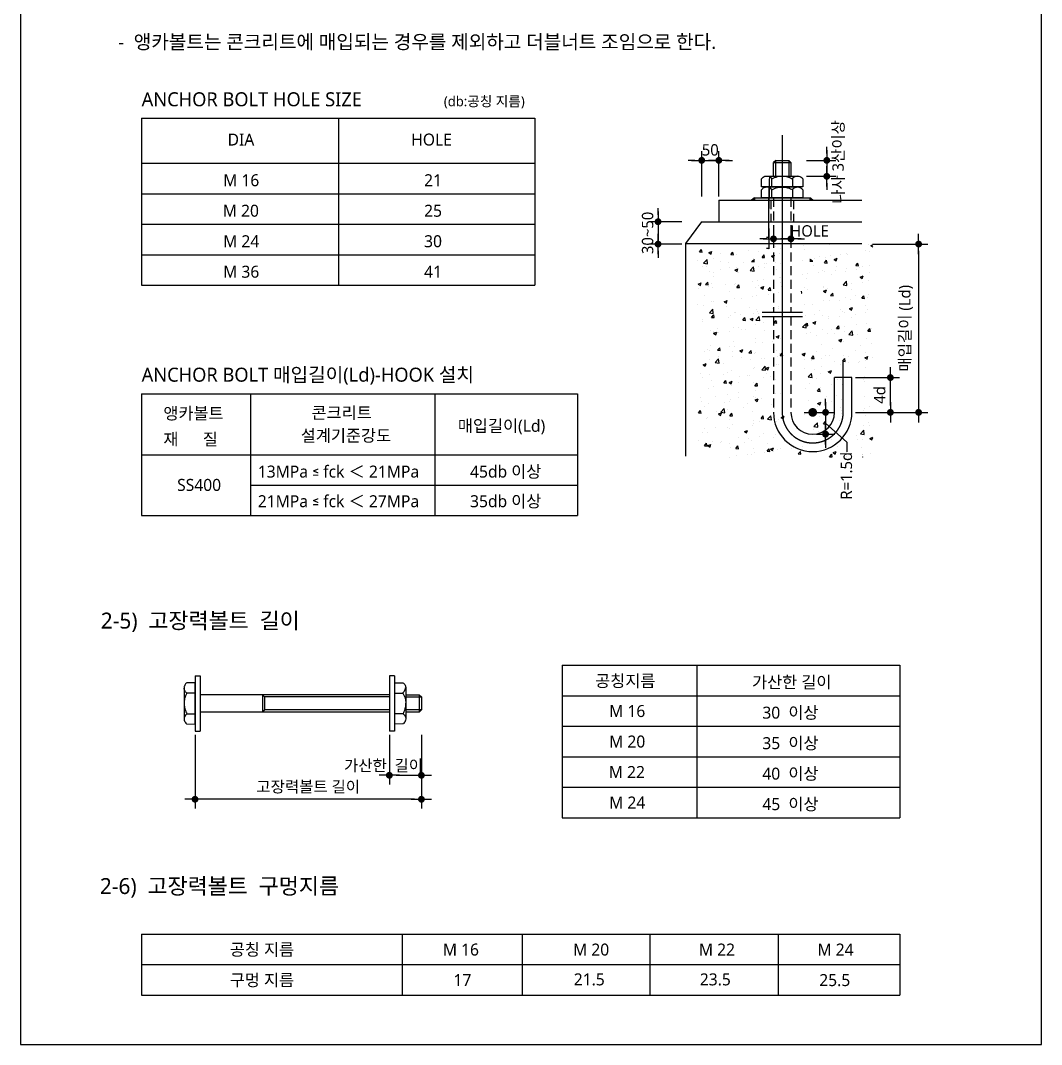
# Model space of a CAD drawing. Header units: millimetres. Extents: x 4573 to 501064, y -176100 to -4304.
# Drawn here: x 111877 to 134326, y -169460 to -146941 of the extents above; entities that cross this region are included whole.
import ezdxf
from ezdxf.enums import TextEntityAlignment as Align

# ---------------------------------------------------------------- set-up
doc = ezdxf.new("R2010")
doc.units = ezdxf.units.MM
doc.header["$LTSCALE"] = 800
for name, pattern in [('CEN', [19, 15, -1, 2, -1]), ('HIDDEN', [0.375, 0.25, -0.125]), ('PHANTOM', [25, 20, -1, 1, -1, 1, -1])]:
    doc.linetypes.add(name, pattern=pattern)
doc.layers.get('Defpoints').update_dxf_attribs({"color": 147})
for name, color, linetype in [('4', 4, 'Continuous'), ('AA-XXXX-DIMS', 7, 'Continuous'), ('CEN', 1, 'CEN'), ('DIM', 7, 'Continuous'), ('F', 4, 'Continuous'), ('S', 6, 'Continuous'), ('TEX', 3, 'Continuous'), ('TEXT', 3, 'Continuous'), ('TIT', 2, 'Continuous'), ('WAL', 7, 'Continuous')]:
    doc.layers.add(name, color=color, linetype=linetype)
doc.styles.add('XR-SHEET-맑은고딕', font='malgun.ttf')
doc.dimstyles.new('SKIT(내부)', dxfattribs={"dimscale": 100, "dimtxt": 2.5, "dimasz": 1.5, "dimexe": 2, "dimexo": 0.8, "dimgap": 1, "dimtad": 1, "dimdec": 0, "dimzin": 0, "dimdsep": 46, "dimtxsty": 'XR-SHEET-맑은고딕', "dimblk1": 'DOTK', "dimblk2": 'DOTK', "dimsah": 1, "dimcen": 1.8, "dimclrt": 3, "dimadec": 0, "dimazin": 0, "dimtfac": 1, "dimtdec": 0, "dimtix": 1, "dimtmove": 2, "dimatfit": 3, "dimldrblk": 'DOTK', "dimfxl": 2, "dimtolj": 1, "dimtzin": 0, "dimarcsym": 0})

# ---------------------------------------------------------------- blocks, each defined once
blk = doc.blocks.new('*X514')
at = {"color": 0}
for p, q in [((26066, 38492), (26136, 38492)), ((26070, 38495), (26136, 38495)), ((26073, 38498), (26136, 38498)), ((26077, 38500), (26136, 38500)), ((26081, 38502), (26136, 38502)), ((26084, 38505), (26136, 38505)), ((26088, 38508), (26136, 38508)), ((26091, 38510), (26136, 38510)), ((26095, 38512), (26136, 38512)), ((26099, 38515), (26136, 38515)), ((26102, 38518), (26136, 38518)), ((26106, 38520), (26136, 38520)), ((26109, 38522), (26136, 38522)), ((26113, 38525), (26136, 38525)), ((26116, 38528), (26136, 38528)), ((26120, 38530), (26136, 38530)), ((26124, 38532), (26136, 38532)), ((26127, 38535), (26136, 38535)), ((26131, 38538), (26136, 38538)), ((26134, 38540), (26136, 38540))]:
    blk.add_line(p, q, dxfattribs=at)
blk = doc.blocks.new('DOT')
at = {"color": 0}
blk.add_line((-2, 0), (2, 0), dxfattribs=at)
at = {"color": 0, "linetype": 'ByBlock', "const_width": 1}
blk.add_lwpolyline([(-0.5, 0, 1), (0.5, 0, 1)], format="xyb", close=True, dxfattribs=at)
blk = doc.blocks.new('*X513')
at = {"color": 0}
for p, q in [((188.58, 87.11), (189.06, 87.68)), ((188.58, 87.11), (189.18, 87.06)), ((189.18, 87.06), (189.06, 87.68)), ((190.72, 86.96), (191.42, 87.23)), ((191.21, 86.62), (191.42, 87.23)), ((195.75, 86.48), (196.23, 87.06)), ((196.35, 86.43), (196.23, 87.06)), ((199.78, 87.46), (199.78, 87.46)), ((202.12, 87.14), (202.12, 87.14)), ((206.1, 88.3), (206.1, 88.3)), ((207.17, 87.78), (207.17, 87.78)), ((212.36, 88.53), (212.36, 88.53)), ((212.67, 87.69), (212.67, 87.69)), ((218.5, 88.69), (218.5, 88.69)), ((221.99, 88.95), (221.99, 88.95)), ((226.73, 87.5), (226.73, 87.5)), ((227.33, 88.73), (227.33, 88.73)), ((227.62, 87.3), (227.62, 87.3)), ((227.86, 88.58), (228.32, 88.76)), ((227.86, 88.58), (228.32, 88.27)), ((188.01, 85.2), (188.01, 85.2)), ((189.52, 84.52), (190.3, 85.33)), ((190.41, 84.38), (190.3, 85.33)), ((190.72, 86.96), (191.21, 86.62)), ((191.79, 85.69), (191.79, 85.69)), ((193.35, 84.97), (193.35, 84.97)), ((193.49, 86.64), (193.49, 86.64)), ((195.17, 84.69), (195.17, 84.69)), ((195.75, 86.48), (196.35, 86.43)), ((196, 86.97), (196, 86.97)), ((196.99, 86.44), (196.99, 86.44)), ((198.69, 84.75), (198.69, 84.75)), ((201, 85.69), (201, 85.69)), ((202.93, 85.85), (203.41, 86.43)), ((202.93, 85.85), (203.52, 85.8)), ((203.52, 85.8), (203.41, 86.43)), ((205.09, 86.16), (205.79, 86.43)), ((205.09, 86.16), (205.58, 85.82)), ((205.58, 85.82), (205.79, 86.43)), ((205.97, 84.68), (205.97, 84.68)), ((206.83, 86.69), (206.83, 86.69)), ((212.24, 85.2), (212.24, 85.2)), ((215.06, 85.49), (215.06, 85.49)), ((216.07, 86.01), (216.07, 86.01)), ((217.27, 84.6), (217.75, 85.17)), ((217.38, 85.91), (217.38, 85.91)), ((217.87, 84.55), (217.75, 85.17)), ((218.58, 86.34), (218.58, 86.34)), ((219.46, 85.36), (220.16, 85.63)), ((219.46, 85.36), (219.96, 85.02)), ((219.96, 85.02), (220.16, 85.63)), ((220.89, 86.5), (220.89, 86.5)), ((222.37, 86.84), (222.37, 86.84)), ((222.43, 86.55), (222.43, 86.55)), ((189.34, 83.69), (189.34, 83.69)), ((189.52, 84.52), (190.41, 84.38)), ((190.12, 83.85), (190.12, 83.85)), ((190.86, 82.69), (190.86, 82.69)), ((191.67, 82.36), (191.67, 82.36)), ((193.37, 83.02), (193.37, 83.02)), ((195.46, 83.63), (195.46, 83.63)), ((196.68, 82.93), (197.38, 83.2)), ((196.68, 82.93), (197.18, 82.6)), ((196.86, 83.11), (196.86, 83.11)), ((197.15, 83.52), (197.15, 83.52)), ((197.18, 82.6), (197.38, 83.2)), ((197.57, 82.49), (197.57, 82.49)), ((200.19, 82.86), (200.97, 83.67)), ((200.19, 82.86), (201.08, 82.72)), ((200.8, 83.4), (200.8, 83.4)), ((201.08, 82.72), (200.97, 83.67)), ((202, 83.81), (202, 83.81)), ((203.4, 83.49), (203.4, 83.49)), ((203.47, 84.35), (203.47, 84.35)), ((204.02, 84.52), (204.02, 84.52)), ((206.13, 83.18), (206.13, 83.18)), ((207.05, 84.45), (207.05, 84.45)), ((214.7, 84.07), (214.7, 84.07)), ((215.95, 82.4), (215.95, 82.4)), ((216.81, 82.73), (216.81, 82.73)), ((217.26, 82.58), (217.26, 82.58)), ((217.27, 84.6), (217.87, 84.55)), ((219.73, 82.9), (219.73, 82.9)), ((220.04, 83.84), (220.04, 83.84)), ((222.15, 82.5), (222.15, 82.5)), ((222.31, 83.22), (222.31, 83.22)), ((224.44, 83.97), (224.93, 84.55)), ((224.44, 83.97), (225.04, 83.92)), ((224.71, 83), (224.71, 83)), ((225.04, 83.92), (224.93, 84.55)), ((225.38, 83.62), (225.38, 83.62)), ((226.05, 83.73), (226.05, 83.73)), ((227.5, 83.97), (227.5, 83.97)), ((188.28, 79.71), (188.98, 79.98)), ((188.78, 79.37), (188.98, 79.98)), ((189.97, 79.59), (190.45, 80.16)), ((190.57, 79.53), (190.45, 80.16)), ((191.74, 81.49), (191.74, 81.49)), ((200.84, 80.41), (200.84, 80.41)), ((201.88, 80.49), (201.88, 80.49)), ((203.34, 80.74), (203.34, 80.74)), ((206.93, 81.13), (206.93, 81.13)), ((207.13, 81.24), (207.13, 81.24)), ((207.22, 79.99), (207.22, 79.99)), ((212.12, 81.88), (212.12, 81.88)), ((213.05, 80.99), (213.05, 80.99)), ((213.44, 82.07), (213.44, 82.07)), ((218.88, 82), (218.88, 82)), ((221.54, 79.55), (222.31, 80.36)), ((222.42, 79.41), (222.31, 80.36)), ((225.43, 81.33), (226.13, 81.6)), ((225.43, 81.33), (225.92, 81)), ((225.92, 81), (226.13, 81.6)), ((225.92, 80.11), (225.92, 80.11)), ((227.38, 80.64), (227.38, 80.64)), ((227.49, 82.27), (227.49, 82.27)), ((188.23, 78.75), (188.23, 78.75)), ((188.28, 79.71), (188.78, 79.37)), ((189.97, 79.59), (190.57, 79.53)), ((190.74, 79.08), (190.74, 79.08)), ((191.36, 79.89), (191.36, 79.89)), ((191.55, 79.03), (191.55, 79.03)), ((194.52, 79.58), (194.52, 79.58)), ((195.55, 77.99), (195.55, 77.99)), ((196.7, 79.66), (196.7, 79.66)), ((196.74, 79.78), (196.74, 79.78)), ((197.14, 78.96), (197.62, 79.53)), ((197.14, 78.96), (197.74, 78.91)), ((197.74, 78.91), (197.62, 79.53)), ((201.39, 78.99), (201.39, 78.99)), ((202.04, 79.44), (202.04, 79.44)), ((202.65, 78.91), (203.35, 79.18)), ((202.65, 78.91), (203.15, 78.57)), ((203.15, 78.57), (203.35, 79.18)), ((204.31, 78.33), (204.8, 78.91)), ((204.31, 78.33), (204.91, 78.28)), ((204.91, 78.28), (204.8, 78.91)), ((206.81, 77.8), (206.81, 77.8)), ((207.37, 79.21), (207.37, 79.21)), ((212.08, 77.65), (212, 78.1)), ((212, 77.66), (212.08, 77.65)), ((212.71, 78.99), (212.71, 78.99)), ((213.32, 78.45), (213.32, 78.45)), ((217.02, 78.11), (217.72, 78.38)), ((217.02, 78.11), (217.52, 77.77)), ((217.1, 78.95), (217.1, 78.95)), ((217.13, 79.25), (217.13, 79.25)), ((217.52, 77.77), (217.72, 78.38)), ((218.05, 78.76), (218.05, 78.76)), ((218.66, 77.08), (219.14, 77.65)), ((219.26, 77.02), (219.14, 77.65)), ((221.54, 79.55), (222.42, 79.41)), ((222.19, 79.89), (222.19, 79.89)), ((223.39, 78.53), (223.39, 78.53)), ((223.42, 79.78), (223.42, 79.78)), ((189.72, 76.99), (189.72, 76.99)), ((191.43, 75.7), (191.43, 75.7)), ((191.89, 75.63), (191.89, 75.63)), ((194.25, 75.68), (194.95, 75.95)), ((194.25, 75.68), (194.75, 75.35)), ((194.75, 75.35), (194.95, 75.95)), ((196.62, 76.45), (196.62, 76.45)), ((198.21, 76.46), (198.21, 76.46)), ((200.71, 76.79), (200.71, 76.79)), ((201.75, 77.16), (201.75, 77.16)), ((204.5, 77.29), (204.5, 77.29)), ((217.01, 75.92), (217.01, 75.92)), ((218.47, 76.03), (218.47, 76.03)), ((218.66, 77.08), (219.26, 77.02)), ((220.79, 75.84), (220.79, 75.84)), ((222.06, 76.56), (222.06, 76.56)), ((223.29, 76.17), (223.29, 76.17)), ((224.3, 77.03), (224.3, 77.03)), ((225.83, 76.45), (226.31, 77.02)), ((225.83, 76.45), (226.43, 76.4)), ((226.43, 76.4), (226.31, 77.02)), ((227.08, 76.67), (227.08, 76.67)), ((227.26, 77.31), (227.26, 77.31)), ((188.1, 75.13), (188.1, 75.13)), ((189.41, 74.78), (189.41, 74.78)), ((190.84, 73.12), (191.62, 73.93)), ((190.84, 73.12), (191.73, 72.98)), ((191.52, 73.43), (191.52, 73.43)), ((191.73, 72.98), (191.62, 73.93)), ((194.75, 74.55), (194.75, 74.55)), ((196.5, 73.12), (196.5, 73.12)), ((196.86, 73.21), (196.86, 73.21)), ((200.09, 74.33), (200.09, 74.33)), ((200.97, 73.03), (200.97, 73.03)), ((201.63, 73.83), (201.63, 73.83)), ((201.87, 73.35), (201.87, 73.35)), ((202.2, 72.98), (202.2, 72.98)), ((205.43, 74.1), (205.43, 74.1)), ((206.68, 74.47), (206.68, 74.47)), ((206.81, 74.03), (206.81, 74.03)), ((212.64, 75.03), (212.64, 75.03)), ((214.47, 75.01), (214.47, 75.01)), ((216.1, 73.65), (216.1, 73.65)), ((220.87, 73.83), (220.87, 73.83)), ((221.44, 73.42), (221.44, 73.42)), ((221.94, 73.23), (221.94, 73.23)), ((222.99, 74.08), (223.69, 74.35)), ((222.99, 74.08), (223.49, 73.74)), ((223.49, 73.74), (223.69, 74.35)), ((226.7, 74.83), (226.7, 74.83)), ((226.78, 73.2), (226.78, 73.2)), ((227.14, 73.98), (227.14, 73.98)), ((189.26, 71.69), (189.26, 71.69)), ((189.31, 71.02), (189.31, 71.02)), ((191.31, 72.37), (191.31, 72.37)), ((191.36, 72.06), (191.84, 72.64)), ((191.36, 72.06), (191.95, 72.01)), ((191.95, 72.01), (191.84, 72.64)), ((195.14, 72.02), (195.14, 72.02)), ((195.58, 72.52), (195.58, 72.52)), ((198.08, 72.85), (198.08, 72.85)), ((198.53, 71.44), (199.01, 72.01)), ((198.53, 71.44), (199.13, 71.39)), ((199.13, 71.38), (199.01, 72.01)), ((200.22, 71.66), (200.92, 71.92)), ((200.22, 71.66), (200.72, 71.32)), ((200.72, 71.32), (200.92, 71.92)), ((201.52, 71.46), (202.29, 72.28)), ((201.52, 71.46), (202.41, 71.33)), ((202.41, 71.33), (202.29, 72.28)), ((203.37, 70.83), (203.37, 70.83)), ((205.7, 70.81), (206.18, 71.38)), ((205.7, 70.81), (206.3, 70.76)), ((206.3, 70.76), (206.18, 71.38)), ((206.56, 71.14), (206.56, 71.14)), ((207.53, 72.76), (207.53, 72.76)), ((212.19, 69.81), (212.97, 70.62)), ((212.87, 72.53), (212.87, 72.53)), ((212.87, 70.18), (213.36, 70.76)), ((213.08, 69.67), (212.97, 70.62)), ((213.47, 70.13), (213.36, 70.76)), ((214.59, 70.86), (215.29, 71.12)), ((214.59, 70.86), (215.09, 70.52)), ((215.03, 72.83), (215.03, 72.83)), ((215.09, 70.52), (215.29, 71.12)), ((216.89, 72.59), (216.89, 72.59)), ((218.16, 71.89), (218.16, 71.89)), ((218.21, 72.31), (218.21, 72.31)), ((220.66, 72.22), (220.66, 72.22)), ((223.55, 72.08), (223.55, 72.08)), ((224.45, 72.72), (224.45, 72.72)), ((227.01, 70.65), (227.01, 70.65)), ((191.18, 69.05), (191.18, 69.05)), ((191.71, 68.83), (191.71, 68.83)), ((191.82, 68.43), (192.52, 68.7)), ((191.82, 68.43), (192.32, 68.1)), ((192.32, 68.09), (192.52, 68.7)), ((192.76, 69.47), (192.76, 69.47)), ((192.95, 68.58), (192.95, 68.58)), ((195.45, 68.9), (195.45, 68.9)), ((196.38, 69.79), (196.38, 69.79)), ((197.54, 69.83), (197.54, 69.83)), ((198.1, 69.24), (198.1, 69.24)), ((199.24, 69.4), (199.24, 69.4)), ((201.51, 70.5), (201.51, 70.5)), ((203.44, 69.02), (203.44, 69.02)), ((205.55, 70.23), (205.55, 70.23)), ((212.19, 69.81), (213.08, 69.67)), ((212.87, 70.18), (213.47, 70.13)), ((213.02, 68.33), (213.02, 68.33)), ((214.11, 68.57), (214.11, 68.57)), ((216.77, 69.26), (216.77, 69.26)), ((218.03, 68.28), (218.03, 68.28)), ((218.85, 69.33), (218.85, 69.33)), ((219.45, 68.34), (219.45, 68.34)), ((220.05, 69.55), (220.53, 70.13)), ((220.05, 69.55), (220.64, 69.5)), ((220.64, 69.5), (220.53, 70.13)), ((221.82, 69.9), (221.82, 69.9)), ((221.82, 68.78), (221.82, 68.78)), ((222.86, 68.15), (223.64, 68.96)), ((223.75, 68.02), (223.64, 68.96)), ((224.68, 70.33), (224.68, 70.33)), ((227.22, 68.93), (227.7, 69.5)), ((227.22, 68.93), (227.82, 68.88)), ((227.82, 68.87), (227.7, 69.5)), ((228.13, 69.61), (228.13, 69.61)), ((196.26, 66.47), (196.26, 66.47)), ((201.36, 66.33), (201.36, 66.33)), ((201.39, 67.17), (201.39, 67.17)), ((202.92, 66.29), (202.92, 66.29)), ((205.42, 66.62), (205.42, 66.62)), ((206.19, 67.63), (206.89, 67.9)), ((206.19, 67.63), (206.69, 67.29)), ((206.44, 67.81), (206.44, 67.81)), ((206.69, 67.29), (206.89, 67.9)), ((207.19, 67.33), (207.19, 67.33)), ((215.53, 67.95), (215.53, 67.95)), ((216.65, 65.94), (216.65, 65.94)), ((220.56, 66.83), (221.26, 67.1)), ((220.56, 66.83), (221.06, 66.49)), ((221.06, 66.49), (221.26, 67.1)), ((221.7, 66.58), (221.7, 66.58)), ((222.86, 68.15), (223.75, 68.02)), ((224.79, 68.12), (224.79, 68.12)), ((226.89, 67.33), (226.89, 67.33)), ((228.01, 66), (228.01, 66)), ((189.69, 64.33), (189.69, 64.33)), ((190.32, 64.63), (190.32, 64.63)), ((190.81, 64.36), (190.81, 64.36)), ((191.06, 65.72), (191.06, 65.72)), ((192.74, 64.54), (193.22, 65.12)), ((192.74, 64.54), (193.34, 64.49)), ((192.82, 64.96), (192.82, 64.96)), ((193.34, 64.49), (193.22, 65.12)), ((195.53, 65.33), (195.53, 65.33)), ((196.15, 64.13), (196.15, 64.13)), ((196.61, 65.46), (196.61, 65.46)), ((197.79, 64.4), (198.49, 64.67)), ((197.79, 64.4), (198.28, 64.07)), ((198.28, 64.07), (198.49, 64.67)), ((199.92, 63.92), (200.4, 64.49)), ((199.92, 63.92), (200.51, 63.86)), ((200.51, 63.86), (200.4, 64.49)), ((201.27, 63.84), (201.27, 63.84)), ((201.49, 63.91), (201.49, 63.91)), ((206.32, 64.48), (206.32, 64.48)), ((206.83, 63.68), (206.83, 63.68)), ((207.09, 63.29), (207.57, 63.86)), ((207.69, 63.24), (207.57, 63.86)), ((212.16, 63.6), (212.86, 63.87)), ((212.16, 63.6), (212.66, 63.27)), ((212.66, 63.27), (212.86, 63.87)), ((212.9, 64.01), (212.9, 64.01)), ((215.4, 64.34), (215.4, 64.34)), ((219.19, 64.83), (219.19, 64.83)), ((224.27, 64.37), (224.27, 64.37)), ((225.5, 65.67), (225.5, 65.67)), ((226.77, 64), (226.77, 64)), ((189.38, 61.18), (190.09, 61.45)), ((189.38, 61.18), (189.88, 60.84)), ((189.88, 60.84), (190.09, 61.45)), ((190.94, 62.39), (190.94, 62.39)), ((192.17, 61.72), (192.95, 62.53)), ((192.17, 61.72), (193.06, 61.58)), ((192.92, 63.02), (192.92, 63.02)), ((193.06, 61.58), (192.95, 62.53)), ((193.98, 61.52), (193.98, 61.52)), ((196.13, 63.14), (196.13, 63.14)), ((198.26, 62.79), (198.26, 62.79)), ((200.29, 62.35), (200.29, 62.35)), ((202.79, 62.68), (202.79, 62.68)), ((203.6, 62.56), (203.6, 62.56)), ((206.2, 61.15), (206.2, 61.15)), ((206.58, 63.17), (206.58, 63.17)), ((206.78, 61.36), (206.78, 61.36)), ((207.09, 63.29), (207.69, 63.24)), ((212.17, 63.46), (212.17, 63.46)), ((212.61, 62.36), (212.61, 62.36)), ((214.26, 62.66), (214.74, 63.23)), ((214.26, 62.66), (214.86, 62.61)), ((214.27, 62.11), (214.27, 62.11)), ((214.86, 62.61), (214.74, 63.23)), ((216.53, 62.61), (216.53, 62.61)), ((217.5, 63.23), (217.5, 63.23)), ((218.44, 63.37), (218.44, 63.37)), ((219.61, 61.89), (219.61, 61.89)), ((220.84, 61.17), (220.84, 61.17)), ((221.43, 62.03), (221.92, 62.61)), ((221.43, 62.03), (222.03, 61.98)), ((221.58, 63.25), (221.58, 63.25)), ((222.03, 61.98), (221.92, 62.61)), ((222.84, 63.01), (222.84, 63.01)), ((222.87, 61.72), (222.87, 61.72)), ((224.95, 61.66), (224.95, 61.66)), ((225.38, 62.05), (225.38, 62.05)), ((226.53, 62.8), (227.23, 63.07)), ((226.53, 62.8), (227.03, 62.47)), ((226.67, 62.17), (226.67, 62.17)), ((227.03, 62.47), (227.23, 63.07)), ((228.18, 62.78), (228.18, 62.78)), ((188.82, 59.28), (188.82, 59.28)), ((190.19, 61.02), (190.19, 61.02)), ((190.82, 59.06), (190.82, 59.06)), ((194.16, 59.05), (194.16, 59.05)), ((195.11, 59.36), (195.11, 59.36)), ((196.01, 59.81), (196.01, 59.81)), ((199.5, 58.83), (199.5, 58.83)), ((200.94, 60.36), (200.94, 60.36)), ((201.15, 60.51), (201.15, 60.51)), ((202.84, 60.07), (203.62, 60.88)), ((202.84, 60.07), (203.73, 59.93)), ((203.73, 59.93), (203.62, 60.88)), ((203.76, 60.38), (204.46, 60.65)), ((203.76, 60.38), (204.25, 60.04)), ((203.95, 59.23), (203.95, 59.23)), ((204.25, 60.04), (204.46, 60.65)), ((212.77, 60.39), (212.77, 60.39)), ((213.51, 58.41), (214.29, 59.22)), ((214.4, 58.27), (214.29, 59.22)), ((215, 60.17), (215, 60.17)), ((216.4, 59.28), (216.4, 59.28)), ((216.56, 60.89), (216.56, 60.89)), ((218.13, 59.58), (218.83, 59.85)), ((218.13, 59.58), (218.62, 59.24)), ((218.62, 59.24), (218.83, 59.85)), ((221.46, 59.92), (221.46, 59.92)), ((226.65, 60.67), (226.65, 60.67)), ((189.28, 58.36), (189.28, 58.36)), ((191.34, 57.57), (191.34, 57.57)), ((194.13, 57.02), (194.61, 57.6)), ((194.13, 57.02), (194.73, 56.97)), ((194.73, 56.97), (194.61, 57.6)), ((195.35, 57.15), (196.05, 57.42)), ((195.35, 57.15), (195.85, 56.82)), ((195.85, 56.82), (196.05, 57.42)), ((195.89, 56.48), (195.89, 56.48)), ((197.51, 57.17), (197.51, 57.17)), ((197.66, 58.4), (197.66, 58.4)), ((200.16, 58.73), (200.16, 58.73)), ((201.03, 57.18), (201.03, 57.18)), ((201.3, 56.39), (201.79, 56.97)), ((201.9, 56.34), (201.79, 56.97)), ((203.34, 58.17), (203.34, 58.17)), ((204.84, 58.6), (204.84, 58.6)), ((206.08, 57.82), (206.08, 57.82)), ((213.51, 58.41), (214.4, 58.27)), ((213.93, 56.95), (213.93, 56.95)), ((215.51, 58.15), (215.51, 58.15)), ((218.82, 56.67), (218.82, 56.67)), ((220.24, 57.78), (220.24, 57.78)), ((220.85, 57.92), (220.85, 57.92)), ((221.33, 56.59), (221.33, 56.59)), ((226.19, 57.7), (226.19, 57.7)), ((226.53, 58.61), (226.53, 58.61)), ((226.53, 57.34), (226.53, 57.34)), ((190.7, 55.73), (190.7, 55.73)), ((191.68, 56.16), (191.68, 56.16)), ((195.03, 54.46), (195.03, 54.46)), ((197.53, 54.79), (197.53, 54.79)), ((201.3, 56.39), (201.9, 56.34)), ((201.32, 55.29), (201.32, 55.29)), ((205.95, 54.49), (205.95, 54.49)), ((207.16, 54.67), (207.16, 54.67)), ((207.64, 56.12), (207.64, 56.12)), ((212.99, 55.67), (212.99, 55.67)), ((215.65, 55.14), (216.13, 55.71)), ((215.65, 55.14), (216.25, 55.09)), ((216.25, 55.09), (216.13, 55.71)), ((216.28, 55.95), (216.28, 55.95)), ((220.11, 54.16), (220.11, 54.16)), ((188.71, 53.63), (188.71, 53.63)), ((188.98, 52.82), (188.98, 52.82)), ((190.58, 52.4), (190.58, 52.4)), ((192.21, 53.94), (192.21, 53.94)), ((194.32, 52.6), (194.32, 52.6)), ((195.5, 52.67), (195.5, 52.67)), ((195.77, 53.15), (195.77, 53.15)), ((197.55, 53.72), (197.55, 53.72)), ((199.66, 52.37), (199.66, 52.37)), ((200.9, 53.85), (200.9, 53.85)), ((201.32, 53.13), (202.02, 53.4)), ((201.32, 53.13), (201.82, 52.79)), ((201.33, 53.67), (201.33, 53.67)), ((201.82, 52.79), (202.02, 53.4)), ((202.89, 53.49), (202.89, 53.49)), ((205, 52.17), (205, 52.17)), ((205, 52.15), (205, 52.15)), ((207.51, 52.5), (207.51, 52.5)), ((213.57, 53.04), (213.57, 53.04)), ((215.69, 52.33), (216.39, 52.59)), ((215.69, 52.33), (216.19, 51.99)), ((216.16, 52.62), (216.16, 52.62)), ((216.19, 51.99), (216.39, 52.59)), ((217.61, 53.83), (217.61, 53.83)), ((218.91, 52.81), (218.91, 52.81)), ((221.21, 53.26), (221.21, 53.26)), ((226.41, 54.01), (226.41, 54.01)), ((188.35, 50.13), (188.83, 50.7)), ((188.35, 50.13), (188.94, 50.07)), ((188.94, 50.07), (188.83, 50.7)), ((189.66, 51.66), (189.66, 51.66)), ((192.4, 50.51), (192.4, 50.51)), ((192.92, 49.9), (193.62, 50.17)), ((192.92, 49.9), (193.42, 49.57)), ((193.42, 49.57), (193.62, 50.17)), ((193.5, 50.33), (194.27, 51.14)), ((193.5, 50.33), (194.38, 50.19)), ((194.38, 50.19), (194.27, 51.14)), ((194.9, 50.84), (194.9, 50.84)), ((195.52, 49.5), (196, 50.07)), ((195.52, 49.5), (196.12, 49.45)), ((195.65, 49.82), (195.65, 49.82)), ((196.12, 49.45), (196, 50.07)), ((198.69, 51.34), (198.69, 51.34)), ((200.78, 50.53), (200.78, 50.53)), ((202.69, 48.87), (203.17, 49.45)), ((203.29, 48.82), (203.17, 49.45)), ((204.17, 48.67), (204.95, 49.48)), ((205.06, 48.53), (204.95, 49.48)), ((205.83, 51.17), (205.83, 51.17)), ((207.29, 49.1), (207.99, 49.37)), ((207.79, 48.76), (207.99, 49.37)), ((212.58, 49.7), (212.58, 49.7)), ((214.98, 49.89), (214.98, 49.89)), ((215.68, 51.7), (215.68, 51.7)), ((217.48, 50.22), (217.48, 50.22)), ((218.41, 50.7), (218.41, 50.7)), ((221.01, 51.47), (221.01, 51.47)), ((221.09, 49.93), (221.09, 49.93)), ((221.27, 50.72), (221.27, 50.72)), ((226.28, 50.68), (226.28, 50.68)), ((226.35, 51.24), (226.35, 51.24)), ((226.64, 49.51), (226.64, 49.51)), ((227.59, 51.55), (227.59, 51.55)), ((190.22, 48.86), (190.22, 48.86)), ((190.45, 49.07), (190.45, 49.07)), ((195.56, 48.63), (195.56, 48.63)), ((196.06, 47.4), (196.06, 47.4)), ((200.66, 47.2), (200.66, 47.2)), ((200.9, 48.41), (200.9, 48.41)), ((200.91, 47.7), (200.91, 47.7)), ((202.37, 48.23), (202.37, 48.23)), ((202.69, 48.87), (203.29, 48.82)), ((204.17, 48.67), (205.06, 48.53)), ((204.88, 48.56), (204.88, 48.56)), ((205.71, 47.84), (205.71, 47.84)), ((206.24, 48.18), (206.24, 48.18)), ((206.75, 48.7), (206.75, 48.7)), ((207.29, 49.1), (207.79, 48.77)), ((214.84, 47.02), (215.62, 47.83)), ((214.84, 47.02), (215.73, 46.88)), ((214.97, 47.51), (214.97, 47.51)), ((215.73, 46.88), (215.62, 47.83)), ((216.04, 49.29), (216.04, 49.29)), ((216.92, 47.73), (216.92, 47.73)), ((217.04, 47.62), (217.52, 48.19)), ((217.04, 47.62), (217.63, 47.56)), ((217.63, 47.56), (217.52, 48.19)), ((220.81, 48.51), (220.81, 48.51)), ((226.16, 47.35), (226.16, 47.35)), ((227.46, 47.93), (227.46, 47.93)), ((227.59, 47.28), (227.59, 47.28)), ((189.25, 45.7), (189.25, 45.7)), ((189.77, 46.57), (189.77, 46.57)), ((190.33, 45.74), (190.33, 45.74)), ((192.27, 46.9), (192.27, 46.9)), ((195.08, 46.7), (195.08, 46.7)), ((195.53, 46.49), (195.53, 46.49)), ((198.89, 45.88), (199.59, 46.14)), ((198.89, 45.88), (199.39, 45.54)), ((199.39, 45.54), (199.59, 46.14)), ((203.31, 45.5), (203.31, 45.5)), ((206.03, 45.11), (206.03, 45.11)), ((214.85, 46.27), (214.85, 46.27)), ((215.92, 45.96), (215.92, 45.96)), ((218.64, 46.77), (218.64, 46.77)), ((224.63, 45.01), (224.63, 45.01)), ((225.51, 45.36), (226.29, 46.17)), ((225.51, 45.36), (226.4, 45.22)), ((226.4, 45.22), (226.29, 46.17)), ((188.28, 43.75), (188.28, 43.75)), ((189.64, 42.96), (189.64, 42.96)), ((189.73, 42.6), (190.21, 43.18)), ((189.73, 42.6), (190.33, 42.55)), ((190.33, 42.55), (190.21, 43.18)), ((190.21, 42.41), (190.21, 42.41)), ((190.39, 42.4), (190.39, 42.4)), ((190.49, 42.65), (191.19, 42.92)), ((190.49, 42.65), (190.99, 42.31)), ((190.99, 42.31), (191.19, 42.92)), ((191.65, 43.5), (191.65, 43.5)), ((193.43, 43.45), (193.43, 43.45)), ((193.62, 43.52), (193.62, 43.52)), ((195.4, 43.16), (195.4, 43.16)), ((196.91, 41.98), (197.39, 42.55)), ((197.5, 41.92), (197.39, 42.55)), ((197.48, 44.5), (197.48, 44.5)), ((198.95, 43.3), (198.95, 43.3)), ((199.74, 44.29), (199.74, 44.29)), ((200.54, 43.87), (200.54, 43.87)), ((202.25, 44.62), (202.25, 44.62)), ((204.29, 43.07), (204.29, 43.07)), ((205.59, 44.51), (205.59, 44.51)), ((209.63, 42.85), (209.63, 42.85)), ((212.22, 42.33), (212.22, 42.33)), ((218.79, 44.01), (218.79, 44.01)), ((220.31, 42.39), (220.31, 42.39)), ((224.83, 43.99), (224.83, 43.99)), ((226.04, 44.02), (226.04, 44.02)), ((227.63, 44.27), (228.32, 44.54)), ((227.63, 44.27), (228.13, 43.94)), ((228.13, 43.94), (228.32, 44.51)), ((195.47, 40), (195.47, 40)), ((195.72, 42.18), (195.72, 42.18)), ((196.91, 41.98), (197.5, 41.92)), ((197.11, 40.34), (197.11, 40.34)), ((199.62, 40.67), (199.62, 40.67)), ((200.42, 40.54), (200.42, 40.54)), ((201.06, 41.95), (201.06, 41.95)), ((201.3, 41), (201.3, 41)), ((203.4, 41.17), (203.4, 41.17)), ((204.08, 41.35), (204.56, 41.92)), ((204.08, 41.35), (204.68, 41.3)), ((204.68, 41.3), (204.56, 41.92)), ((204.86, 41.85), (205.56, 42.12)), ((204.86, 41.85), (205.36, 41.51)), ((205.36, 41.51), (205.56, 42.12)), ((205.47, 41.18), (205.47, 41.18)), ((206.4, 41.73), (206.4, 41.73)), ((207.13, 42), (207.13, 42)), ((209.72, 42), (209.72, 42)), ((210.66, 41.93), (210.66, 41.93)), ((211.25, 40.72), (211.73, 41.3)), ((211.25, 40.72), (211.85, 40.67)), ((211.85, 40.67), (211.73, 41.3)), ((211.74, 41.5), (211.74, 41.5)), ((218.42, 40.09), (218.91, 40.67)), ((218.42, 40.09), (219.02, 40.04)), ((219.02, 40.04), (218.91, 40.67)), ((219.23, 41.05), (219.93, 41.32)), ((219.23, 41.05), (219.73, 40.71)), ((219.73, 40.71), (219.93, 41.32)), ((222.2, 40.05), (222.2, 40.05)), ((222.42, 41.05), (222.42, 41.05)), ((225.65, 42.17), (225.65, 42.17)), ((225.92, 40.69), (225.92, 40.69)), ((225.99, 40.54), (225.99, 40.54)), ((226.02, 39.97), (226.08, 40.04)), ((226.09, 39.97), (226.08, 40.04)), ((227.75, 40.83), (227.75, 40.83))]:
    blk.add_line(p, q, dxfattribs=at)
blk = doc.blocks.new('DOTK')
at = {"layer": 'AA-XXXX-DIMS'}
blk.add_line((-1.5, 0), (1.5, 0), dxfattribs=at)
at = {"layer": 'AA-XXXX-DIMS', "const_width": 0.5}
blk.add_lwpolyline([(-0.25, 0, 1), (0.25, 0, 1)], format="xyb", close=True, dxfattribs=at)
blk = doc.blocks.new('*D528')
at = {"layer": 'Defpoints', "color": 0, "transparency": 16777216}
for p in [(126495, -151366), (125895, -151858), (126495, -151858)]:
    blk.add_point(p, dxfattribs=at)
at = {"layer": 'DIM', "color": 0, "lineweight": -2, "transparency": 16777216}
for p, q in [((125895, -151216), (125895, -151066)), ((126415, -151366), (125695, -151366)), ((125895, -151366), (125895, -151858)), ((126415, -151858), (125695, -151858)), ((125895, -152008), (125895, -152158))]:
    blk.add_line(p, q, dxfattribs=at)
at = {"layer": 'DIM', "color": 0, "lineweight": -2, "transparency": 16777216, "xscale": 150, "yscale": 150, "zscale": 150}
for p, rotation in [((125895, -151366), 270), ((125895, -151858), 90)]:
    blk.add_blockref('DOTK', p, dxfattribs=dict(at, rotation=rotation))
at = {"layer": 'DIM', "color": 3, "transparency": 16777216, "insert": (125666, -151612), "char_height": 250, "attachment_point": 5, "rotation": 90, "style": 'XR-SHEET-맑은고딕'}
blk.add_mtext('\\A1;30~50', dxfattribs=at)
blk = doc.blocks.new('*D529')
at = {"layer": 'Defpoints', "color": 0, "transparency": 16777216}
for p in [(127231, -150017), (126855, -150890), (127231, -150890)]:
    blk.add_point(p, dxfattribs=at)
at = {"layer": 'DIM', "color": 0, "lineweight": -2, "transparency": 16777216}
for p, q in [((126855, -150810), (126855, -149817)), ((127231, -150810), (127231, -149817)), ((126705, -150017), (126555, -150017)), ((126855, -150017), (127231, -150017)), ((127381, -150017), (127531, -150017))]:
    blk.add_line(p, q, dxfattribs=at)
at = {"layer": 'DIM', "color": 0, "lineweight": -2, "transparency": 16777216, "xscale": 150, "yscale": 150, "zscale": 150}
blk.add_blockref('DOTK', (126855, -150017), dxfattribs=at)
at = {"layer": 'DIM', "color": 0, "lineweight": -2, "transparency": 16777216, "xscale": 150, "yscale": 150, "zscale": 150, "rotation": 180}
blk.add_blockref('DOTK', (127231, -150017), dxfattribs=at)
at = {"layer": 'DIM', "color": 3, "transparency": 16777216, "insert": (127043, -149788), "char_height": 250, "attachment_point": 5, "style": 'XR-SHEET-맑은고딕'}
blk.add_mtext('\\A1;50', dxfattribs=at)
blk = doc.blocks.new('*D530')
at = {"layer": 'Defpoints', "color": 0, "transparency": 16777216}
for p in [(130532, -151858), (130541, -155559), (131624, -155559)]:
    blk.add_point(p, dxfattribs=at)
at = {"layer": 'DIM', "color": 0, "lineweight": -2, "transparency": 16777216}
for p, q in [((130612, -151858), (131824, -151858)), ((131624, -152008), (131624, -155409)), ((130621, -155559), (131824, -155559))]:
    blk.add_line(p, q, dxfattribs=at)
at = {"layer": 'DIM', "color": 0, "lineweight": -2, "transparency": 16777216, "xscale": 150, "yscale": 150, "zscale": 150}
for p, rotation in [((131624, -151858), 90), ((131624, -155559), 270)]:
    blk.add_blockref('DOTK', p, dxfattribs=dict(at, rotation=rotation))
at = {"layer": 'DIM', "color": 3, "transparency": 16777216, "insert": (131347, -153709), "char_height": 250, "attachment_point": 5, "rotation": 90, "style": 'XR-SHEET-맑은고딕'}
blk.add_mtext('\\A1;매입길이 (Ld)', dxfattribs=at)
blk = doc.blocks.new('*D531')
at = {"layer": 'Defpoints', "color": 0, "transparency": 16777216}
for p in [(129080, -150017), (129080, -150368), (129605, -150368)]:
    blk.add_point(p, dxfattribs=at)
at = {"layer": 'DIM', "color": 0, "lineweight": -2, "transparency": 16777216}
for p, q in [((129605, -149867), (129605, -149717)), ((129160, -150017), (129805, -150017)), ((129605, -150017), (129605, -150368)), ((129160, -150368), (129805, -150368)), ((129605, -150518), (129605, -150668))]:
    blk.add_line(p, q, dxfattribs=at)
at = {"layer": 'DIM', "color": 0, "lineweight": -2, "transparency": 16777216, "xscale": 150, "yscale": 150, "zscale": 150}
for p, rotation in [((129605, -150017), 270), ((129605, -150368), 90)]:
    blk.add_blockref('DOTK', p, dxfattribs=dict(at, rotation=rotation))
at = {"layer": 'DIM', "color": 3, "transparency": 16777216, "insert": (129865, -150053), "char_height": 250, "attachment_point": 5, "rotation": 90, "style": 'XR-SHEET-맑은고딕'}
blk.add_mtext('\\A1;나사 3산이상', dxfattribs=at)
blk = doc.blocks.new('*D532')
at = {"layer": 'Defpoints', "color": 0, "transparency": 16777216}
for p in [(119987, -162567), (120692, -162567), (120692, -163540)]:
    blk.add_point(p, dxfattribs=at)
at = {"layer": 'DIM', "color": 0, "lineweight": -2, "transparency": 16777216}
for p, q in [((119987, -162647), (119987, -163740)), ((120692, -162647), (120692, -163740)), ((120137, -163540), (120542, -163540))]:
    blk.add_line(p, q, dxfattribs=at)
at = {"layer": 'DIM', "color": 0, "lineweight": -2, "transparency": 16777216, "xscale": 150, "yscale": 150, "zscale": 150, "rotation": 180}
blk.add_blockref('DOTK', (119987, -163540), dxfattribs=at)
at = {"layer": 'DIM', "color": 0, "lineweight": -2, "transparency": 16777216, "xscale": 150, "yscale": 150, "zscale": 150}
blk.add_blockref('DOTK', (120692, -163540), dxfattribs=at)
at = {"layer": 'DIM', "color": 3, "transparency": 16777216, "insert": (119859, -163339), "char_height": 250, "attachment_point": 5, "style": 'XR-SHEET-맑은고딕'}
blk.add_mtext('\\A1;가산한  길이', dxfattribs=at)
blk = doc.blocks.new('*D533')
at = {"layer": 'Defpoints', "color": 0, "transparency": 16777216}
for p in [(115714, -162567), (120692, -162567), (115714, -164067)]:
    blk.add_point(p, dxfattribs=at)
at = {"layer": 'DIM', "color": 0, "lineweight": -2, "transparency": 16777216}
for p, q in [((115714, -162647), (115714, -164267)), ((120692, -162647), (120692, -164267)), ((120542, -164067), (115864, -164067))]:
    blk.add_line(p, q, dxfattribs=at)
at = {"layer": 'DIM', "color": 0, "lineweight": -2, "transparency": 16777216, "xscale": 150, "yscale": 150, "zscale": 150, "rotation": 180}
blk.add_blockref('DOTK', (115714, -164067), dxfattribs=at)
at = {"layer": 'DIM', "color": 0, "lineweight": -2, "transparency": 16777216, "xscale": 150, "yscale": 150, "zscale": 150}
blk.add_blockref('DOTK', (120692, -164067), dxfattribs=at)
at = {"layer": 'DIM', "color": 3, "transparency": 16777216, "insert": (118203, -163804), "char_height": 250, "attachment_point": 5, "style": 'XR-SHEET-맑은고딕'}
blk.add_mtext('\\A1;고장력볼트 길이', dxfattribs=at)
blk = doc.blocks.new('*D534')
at = {"layer": 'Defpoints', "color": 0, "transparency": 16777216}
for p in [(129295, -155559), (129295, -156038), (129578, -156038)]:
    blk.add_point(p, dxfattribs=at)
at = {"layer": 'DIM', "color": 0, "lineweight": -2, "transparency": 16777216}
for p, q in [((129578, -155409), (129578, -155259)), ((129375, -155559), (129778, -155559)), ((129578, -155559), (129578, -156038)), ((129375, -156038), (129778, -156038)), ((129578, -156188), (129578, -156338))]:
    blk.add_line(p, q, dxfattribs=at)
at = {"layer": 'DIM', "color": 0, "lineweight": -2, "transparency": 16777216, "xscale": 150, "yscale": 150, "zscale": 150}
for p, rotation in [((129578, -155559), 270), ((129578, -156038), 90)]:
    blk.add_blockref('DOTK', p, dxfattribs=dict(at, rotation=rotation))
at = {"layer": 'DIM', "color": 3, "transparency": 16777216, "insert": (130037, -156953), "char_height": 250, "attachment_point": 5, "rotation": 90, "style": 'XR-SHEET-맑은고딕'}
blk.add_mtext('\\A1;R=1.5d', dxfattribs=at)
blk = doc.blocks.new('*D535')
at = {"layer": 'Defpoints', "color": 0, "transparency": 16777216}
for p in [(128433, -151505), (128816, -151505), (128816, -151743)]:
    blk.add_point(p, dxfattribs=at)
at = {"layer": 'DIM', "color": 0, "lineweight": -2, "transparency": 16777216}
for p, q in [((128283, -151743), (128133, -151743)), ((128433, -151585), (128433, -151943)), ((128433, -151743), (128816, -151743)), ((128816, -151585), (128816, -151943)), ((128966, -151743), (129116, -151743))]:
    blk.add_line(p, q, dxfattribs=at)
at = {"layer": 'DIM', "color": 0, "lineweight": -2, "transparency": 16777216, "xscale": 150, "yscale": 150, "zscale": 150}
blk.add_blockref('DOTK', (128433, -151743), dxfattribs=at)
at = {"layer": 'DIM', "color": 0, "lineweight": -2, "transparency": 16777216, "xscale": 150, "yscale": 150, "zscale": 150, "rotation": 180}
blk.add_blockref('DOTK', (128816, -151743), dxfattribs=at)
at = {"layer": 'DIM', "color": 3, "transparency": 16777216, "insert": (129226, -151570), "char_height": 250, "attachment_point": 5, "style": 'XR-SHEET-맑은고딕'}
blk.add_mtext('\\A1;HOLE', dxfattribs=at)
blk = doc.blocks.new('*D536')
at = {"layer": 'Defpoints', "color": 0, "transparency": 16777216}
for p in [(130157, -154793), (131003, -154793), (130157, -155559)]:
    blk.add_point(p, dxfattribs=at)
at = {"layer": 'DIM', "color": 0, "lineweight": -2, "transparency": 16777216}
for p, q in [((130237, -154793), (131203, -154793)), ((131003, -155409), (131003, -154943)), ((130237, -155559), (131203, -155559))]:
    blk.add_line(p, q, dxfattribs=at)
at = {"layer": 'DIM', "color": 0, "lineweight": -2, "transparency": 16777216, "xscale": 150, "yscale": 150, "zscale": 150}
for p, rotation in [((131003, -154793), 90), ((131003, -155559), 270)]:
    blk.add_blockref('DOTK', p, dxfattribs=dict(at, rotation=rotation))
at = {"layer": 'DIM', "color": 3, "transparency": 16777216, "insert": (130769, -155176), "char_height": 250, "attachment_point": 5, "rotation": 90, "style": 'XR-SHEET-맑은고딕'}
blk.add_mtext('\\A1;4d', dxfattribs=at)

msp = doc.modelspace()

# ---------------------------------------------------------------- linework, layer by layer
for p, q in [((129577.8, -155798.7), (130045.4, -156216.8)), ((130045.4, -156216.8), (130045.4, -156425.9))]:
    msp.add_line(p, q)
at = {"layer": '4'}
for p, q in [((128481, -150016.7), (128433.1, -150064.6)), ((128433.1, -150361.7), (128433.1, -150064.6)), ((128433.1, -150064.6), (128816.3, -150064.6)), ((128481, -150016.7), (128768.4, -150016.7)), ((128481, -150361.7), (128481, -150016.7)), ((128768.4, -150016.7), (128816.3, -150064.6)), ((128768.4, -150016.7), (128768.4, -150361.7)), ((128816.3, -150064.6), (128816.3, -150361.7)), ((128017, -150842.4), (129232.5, -150842.4)), ((128182.1, -153355.9), (129073.9, -153355.9)), ((128182.1, -153451.7), (129073.9, -153451.7)), ((129774.3, -155559.2), (129774.3, -154792.8)), ((130157.5, -154792.8), (129774.3, -154792.8)), ((130157.5, -155559.2), (130157.5, -154792.8)), ((115714.4, -161351.5), (115829.8, -161351.5)), ((115714.4, -161351.5), (115714.4, -162567)), ((115829.8, -161351.5), (115829.8, -162567)), ((120102.6, -161351.5), (119987.2, -161351.5)), ((119987.2, -161351.5), (119987.2, -162567)), ((120102.6, -161351.5), (120102.6, -162567)), ((119987.2, -161767.6), (115829.8, -161767.6)), ((120347.1, -161767.6), (120644.2, -161767.6)), ((120644.2, -161767.6), (120692.1, -161815.5)), ((120692.1, -161815.5), (120692.1, -162102.9)), ((120692.1, -162102.9), (120644.2, -162150.8)), ((119987.2, -162150.8), (115829.8, -162150.8)), ((120347.2, -162150.8), (120347.1, -162149.3)), ((120644.2, -162150.8), (120347.1, -162150.8)), ((115714.4, -162567), (115829.8, -162567)), ((120102.6, -162567), (119987.2, -162567))]:
    msp.add_line(p, q, dxfattribs=at)
at = {"layer": '4', "linetype": 'HIDDEN'}
for p, q in [((128433.1, -150842.4), (128433.1, -153355.9)), ((128816.3, -150842.4), (128816.3, -153355.9)), ((128376.9, -150890.3), (128376.9, -151369.3)), ((128872.5, -150890.3), (128872.5, -151369.3)), ((128433.1, -153451.7), (128433.1, -155581.6)), ((128816.3, -153451.7), (128816.3, -155571.5))]:
    msp.add_line(p, q, dxfattribs=at)
at = {"layer": '4'}
for points in [[(128168.9, -150602), (128169.1, -150424.4), (128181.2, -150408), (128195.8, -150393.5), (128208.8, -150383.8), (128224.8, -150374.7), (128242, -150367.9), (128255.1, -150364.5), (128271, -150362.2), (128280, -150361.7), (128965.9, -150361.7), (128991.8, -150364.5), (129012.8, -150370.7), (129025.9, -150376.6), (129040.1, -150385.1), (129060, -150401.8), (129070.8, -150414.2), (129077, -150423.1), (129078, -150602)], [(128168.9, -150842.4), (128169.1, -150664.8), (128181.2, -150648.4), (128195.8, -150633.9), (128208.8, -150624.2), (128224.8, -150615.1), (128242, -150608.3), (128255.1, -150604.9), (128271, -150602.5), (128280, -150602), (128965.9, -150602), (128991.8, -150604.8), (129012.8, -150611.1), (129025.9, -150617), (129040.1, -150625.5), (129060, -150642.1), (129070.8, -150654.6), (129077, -150663.5), (129078, -150842.4)], [(115714.4, -161503.4), (115536.8, -161503.6), (115520.4, -161515.7), (115506, -161530.3), (115496.2, -161543.3), (115487.2, -161559.3), (115480.3, -161576.6), (115476.9, -161589.6), (115474.6, -161605.5), (115474.1, -161614.5), (115474.1, -162300.4), (115476.9, -162326.3), (115483.1, -162347.3), (115489, -162360.4), (115497.5, -162374.6), (115514.2, -162394.5), (115526.6, -162405.3), (115535.5, -162411.5), (115714.4, -162412.5)], [(120106.7, -161503.4), (120284.3, -161503.6), (120300.7, -161515.7), (120315.2, -161530.3), (120324.9, -161543.3), (120334, -161559.3), (120340.8, -161576.6), (120344.2, -161589.6), (120346.6, -161605.5), (120347.1, -161614.5), (120347.1, -162300.4), (120344.3, -162326.3), (120338, -162347.3), (120332.1, -162360.4), (120323.6, -162374.6), (120307, -162394.5), (120294.5, -162405.3), (120285.6, -162411.5), (120106.7, -162412.5)]]:
    msp.add_lwpolyline(points, close=True, dxfattribs=at)
for points in [[(128398.6, -150421.9, 0.0091343), (128387.4, -150410.1, 0.0159122), (128380.7, -150403.6, 0.0030156), (128363.1, -150387.9, 0.0176399), (128360, -150385.4, 0.0268294), (128353.1, -150380.6, 0.0194699), (128342.9, -150375, 0.0201971), (128332.5, -151720.1, 0.0208412), (128322.1, -151716.4, 0.0203312), (128317.5, -151715.1, 0.0057141), (128301, -151711.6, 0.0343998), (128293.3, -151710.6, 0.019885), (128279.8, -151710.3)], [(128398.9, -150663.5, 0.0091343), (128387.7, -150651.6, 0.0159122), (128380.9, -150645.1, 0.0030156), (128363.4, -150629.4, 0.0176399), (128360.3, -150626.9, 0.0268294), (128353.3, -150622.1, 0.0194699), (128343.1, -150616.5, 0.0201971), (128332.8, -151961.6, 0.0208412), (128322.4, -151957.9, 0.0203312), (128317.8, -151956.7, 0.0057141), (128301.3, -151953.1, 0.0343998), (128293.5, -151952.1, 0.019885), (128280, -151951.9)]]:
    msp.add_lwpolyline(points, format="xyb", dxfattribs=at)
for points in [[(128397.8, -150603.6), (128397.8, -150424.7), (128427.7, -150407.5), (128455.8, -150394.8), (128488.1, -150382.9), (128519.7, -150374), (128548.8, -150368), (128570.2, -150364.9), (128597.1, -150362.4), (128623.5, -150363.7), (128665.7, -150363.7), (128697.4, -150367.9), (128743.4, -150378.3), (128782.4, -150391.3), (128808.3, -150402.2), (128828.7, -150412.3), (128843.6, -150420.5), (128850.8, -150423.2), (128850.5, -150602)], [(128851.9, -150421.3), (128864.8, -150404.6), (128881.3, -150389.2), (128906.1, -150373.7), (128922.5, -150367.1), (128942, -150362.3), (128963.5, -150360.5)], [(128397.8, -150844), (128397.8, -150665.1), (128427.7, -150647.8), (128455.8, -150635.1), (128488.1, -150623.3), (128519.7, -150614.4), (128548.8, -150608.4), (128570.2, -150605.3), (128597.1, -150602.8), (128623.5, -150604), (128665.7, -150604), (128697.4, -150608.3), (128743.4, -150618.6), (128782.4, -150631.6), (128808.3, -150642.6), (128828.7, -150652.7), (128843.6, -150660.9), (128850.8, -150663.6), (128850.5, -150842.4)], [(128852.2, -150662.9), (128865, -150646.1), (128881.6, -150630.7), (128906.3, -150615.3), (128922.7, -150608.7), (128942.3, -150603.9), (128963.8, -150602)], [(115534.9, -161731.8), (115518.2, -161718.9), (115502.7, -161702.4), (115487.3, -161677.6), (115480.7, -161661.2), (115475.9, -161641.7), (115474.1, -161620.2)], [(120282.6, -161725.8), (120299, -161712.6), (120314.1, -161695.7), (120329.1, -161670.7), (120335.3, -161654.1), (120339.7, -161634.5), (120341.1, -161613)], [(115716.1, -161732.3), (115537.1, -161732.3), (115519.9, -161762.2), (115507.2, -161790.3), (115495.3, -161822.7), (115486.4, -161854.2), (115480.4, -161883.3), (115477.3, -161904.7), (115474.9, -161931.6), (115476.1, -161958), (115476.1, -162000.2), (115480.3, -162031.9), (115490.7, -162077.9), (115503.7, -162116.9), (115514.7, -162142.8), (115524.7, -162163.2), (115532.9, -162178.1), (115535.6, -162185.3), (115714.4, -162185)], [(120105.1, -161732.3), (120284, -161732.3), (120301.3, -161762.2), (120314, -161790.3), (120325.8, -161822.7), (120334.7, -161854.2), (120340.7, -161883.3), (120343.8, -161904.7), (120346.3, -161931.6), (120345.1, -161958), (120345.1, -162000.2), (120340.8, -162031.9), (120330.5, -162077.9), (120317.5, -162116.9), (120306.5, -162142.8), (120296.4, -162163.2), (120288.2, -162178.1), (120285.5, -162185.3), (120106.7, -162185)], [(115534.9, -162186.7), (115518.2, -162199.5), (115502.7, -162216.1), (115487.3, -162240.8), (115480.7, -162257.3), (115475.9, -162276.8), (115474.1, -162298.3)], [(120287.4, -162186.4), (120304.1, -162199.3), (120319.6, -162215.8), (120335, -162240.6), (120341.6, -162257), (120346.4, -162276.5), (120348.3, -162298)]]:
    msp.add_lwpolyline(points, dxfattribs=at)
for radius in [862.2, 479]:
    msp.add_arc((129295.3, -155559.2), radius, 180, 0, dxfattribs=at)
at = {"layer": 'CEN'}
msp.add_line((128624.7, -149464.1), (128624.7, -155573.5), dxfattribs=at)
at = {"layer": 'CEN', "linetype": 'PHANTOM'}
msp.add_line((129965.9, -155559.2), (129965.9, -154409.6), dxfattribs=at)
msp.add_arc((129295.3, -155559.2), 670.6, 180, 0, dxfattribs=at)
at = {"layer": 'DIM'}
for p, q in [((128017, -150842.4), (128017, -150890.3)), ((129232.5, -150842.4), (129232.5, -150890.3))]:
    msp.add_line(p, q, dxfattribs=at)
at = {"layer": 'F'}
for p, q in [((127231, -150890.3), (130376, -150890.3)), ((127231, -150890.3), (127231, -151369.3)), ((126847.8, -151369.3), (126494.9, -151848.2)), ((126847.8, -151369.3), (130376, -151369.3)), ((117195.6, -161767.6), (117195.6, -162150.8)), ((117243.5, -161815.5), (117195.6, -161767.6)), ((117243.5, -161815.5), (117243.5, -162102.9)), ((119987.2, -161815.5), (117243.5, -161815.5)), ((120347.1, -161815.5), (120692.1, -161815.5)), ((120644.2, -161767.6), (120644.2, -162150.8)), ((117243.5, -162102.9), (117195.6, -162150.8)), ((119987.2, -162102.9), (117243.5, -162102.9)), ((120692.1, -162102.9), (120347.1, -162102.9))]:
    msp.add_line(p, q, dxfattribs=at)
at = {"layer": 'TEX', "color": 7}
for p, q in [((114540.5, -149091.3), (114540.5, -152764.3)), ((114540.5, -149091.3), (123183.3, -149091.3)), ((118866.5, -149091.3), (118866.5, -152764.3)), ((123183.3, -149091.3), (123183.3, -152764.3)), ((114540.5, -150082), (123183.3, -150082)), ((114540.5, -150752.6), (123183.3, -150752.6)), ((114540.5, -151423.1), (123183.3, -151423.1)), ((114540.5, -152093.7), (123183.3, -152093.7)), ((114540.5, -152764.3), (123183.3, -152764.3)), ((114540.5, -155147.8), (114540.5, -157830.1)), ((114540.5, -155147.8), (124120.1, -155147.8)), ((116935.4, -155147.8), (116935.4, -157830.1)), ((120988.8, -155147.8), (120988.8, -157830.1)), ((124120.1, -155147.8), (124120.1, -157830.1)), ((114540.5, -156489), (124120.1, -156489)), ((116935.4, -157159.6), (124120.1, -157159.6)), ((114540.5, -157830.1), (124120.1, -157830.1)), ((123786.5, -161119.7), (123786.5, -164472.6)), ((123786.5, -161119.7), (131209, -161119.7)), ((126746.9, -161119.7), (126746.9, -164472.6)), ((131209, -161119.7), (131209, -164472.6)), ((123786.5, -161790.3), (131209, -161790.3)), ((123786.5, -162460.9), (131209, -162460.9)), ((123786.5, -163131.5), (131209, -163131.5)), ((123786.5, -163802), (131209, -163802)), ((123786.5, -164472.6), (131209, -164472.6)), ((114540.5, -167030.6), (114540.5, -168371.7)), ((114540.5, -167030.6), (131209, -167030.6)), ((120268.6, -167030.6), (120268.6, -168371.7)), ((122906.7, -167030.6), (122906.7, -168371.7)), ((125712.4, -167030.6), (125712.4, -168371.7)), ((128538.5, -167030.6), (128538.5, -168371.7)), ((131209, -167030.6), (131209, -168371.7)), ((114540.5, -167701.1), (131209, -167701.1)), ((114540.5, -168371.7), (131209, -168371.7))]:
    msp.add_line(p, q, dxfattribs=at)
at = {"layer": 'TEX'}
msp.add_lwpolyline([(134325.9, -169460.3), (134325.9, -124681.5), (111876.7, -124681.5), (111876.7, -169460.3)], close=True, dxfattribs=at)
at = {"layer": 'WAL'}
for p, q in [((128017, -150842.4), (127948.3, -150890.3)), ((129232, -150842.4), (129301.2, -150889.6)), ((126494.9, -151848.2), (126494.9, -156523.1)), ((126494.9, -151848.2), (130376, -151848.2))]:
    msp.add_line(p, q, dxfattribs=at)
for points in [[(128017, -150842.4), (128017, -150890.3), (127948.3, -150890.3)], [(129232, -150842.4), (129232.5, -150890.3), (129301.2, -150889.6)]]:
    msp.add_lwpolyline(points, close=True, dxfattribs=at)

# ---------------------------------------------------------------- block references
at = {"layer": '4', "xscale": 95.79589760279127, "yscale": 95.79589760279127, "zscale": 95.79589760279127}
msp.add_blockref('DOT', (129295.3, -155559.2), dxfattribs=at)
at = {"layer": 'S', "xscale": 95.79589760279127, "yscale": 95.79589760279127, "zscale": 95.79589760279127}
msp.add_blockref('*X513', (108741.8, -160374.3), dxfattribs=at)
at = {"layer": 'WAL', "xscale": 0.9579589760081394, "yscale": 0.9579589760081394, "zscale": 0.9579589760081394}
msp.add_blockref('*X514', (102980.4, -189112.6), dxfattribs=at)
at = {"layer": 'WAL', "xscale": -0.9579589760316856, "yscale": 0.9579589760081394, "zscale": 0.957958976027804, "rotation": 0.599439486935891}
msp.add_blockref('*X514', (154654.6, -188849.8), dxfattribs=at)

# ---------------------------------------------------------------- texts
at = {"layer": 'TEXT', "style": 'XR-SHEET-맑은고딕'}
for s, height, p in [('-  앵카볼트는 콘크리트에 매입되는 경우를 제외하고 더블너트 조임으로 한다.', 307.697, (114027.8, -147565.6)), ('ANCHOR BOLT HOLE SIZE', 307.697, (114540.5, -148827.5)), ('(db:공칭 지름)', 219.78, (121185.5, -148827.5)), ('M 16', 263.74, (116333.1, -150585.8)), ('21', 263.74, (120751.3, -150585.8)), ('M 20', 263.74, (116325.7, -151256.3)), ('25', 263.74, (120751.3, -151256.3)), ('M 24', 263.74, (116333.1, -151926.9)), ('30', 263.74, (120751.3, -151926.9)), ('M 36', 263.74, (116333.1, -152597.5)), ('41', 263.74, (120751.3, -152597.5)), ('ANCHOR BOLT 매입길이(Ld)-HOOK 설치', 307.697, (114540.5, -154884.1)), ('앵카볼트', 263.74, (115018.5, -155712.2)), ('콘크리트', 263.74, (118277.2, -155698.5)), ('매입길이(Ld)', 263.74, (121492.7, -155986.4)), ('재      질', 263.74, (115018.5, -156281.2)), ('설계기준강도', 263.74, (118039.4, -156201.2)), ('13MPa ≤ fck ＜ 21MPa', 263.74, (117094.5, -156992.8)), ('45db 이상', 263.74, (121761.8, -156992.8)), ('SS400', 263.74, (115320.9, -157286.1)), ('21MPa ≤ fck ＜ 27MPa', 263.74, (117094.5, -157644.4)), ('35db 이상', 263.74, (121761.8, -157644.4)), ('공칭지름', 263.74, (124512, -161596.1)), ('가산한 길이', 263.74, (127961.6, -161623.5)), ('M 16', 263.74, (124820.1, -162258.6)), ('30  이상', 263.74, (128188.1, -162294.1)), ('M 20', 263.74, (124820.1, -162929.1)), ('35  이상', 263.74, (128188.1, -162964.7)), ('M 22', 263.74, (124812.7, -163599.7)), ('40  이상', 263.74, (128188.1, -163635.2)), ('M 24', 263.74, (124820.1, -164270.3)), ('45  이상', 263.74, (128188.1, -164305.8)), ('공칭 지름', 263.74, (116478.4, -167504.1)), ('M 16', 263.74, (121163.2, -167504.1)), ('M 20', 263.74, (124026.8, -167504.1)), ('M 22', 263.74, (126792.7, -167504.1)), ('M 24', 263.74, (129399.7, -167504.1)), ('구멍 지름', 263.74, (116478.4, -168174.7)), ('17', 263.74, (121397.6, -168174.7)), ('21.5', 263.74, (124041.3, -168159.5)), ('23.5', 263.74, (126813, -168159.5)), ('25.5', 263.74, (129439.1, -168174.7))]:
    msp.add_text(s, height=height, dxfattribs=at).set_placement(p)
for s, p in [('DIA', (116724.1, -149691.1)), ('HOLE', (120914.9, -149691.1))]:
    msp.add_text(s, height=263.74, dxfattribs=at).set_placement(p, align=Align.CENTER)
at = {"layer": 'TIT', "style": 'XR-SHEET-맑은고딕'}
for s, p in [('2-5)  고장력볼트  길이', (113642, -160313.7)), ('2-6)  고장력볼트  구멍지름', (113622.2, -166151.4))]:
    msp.add_text(s, height=351.653, dxfattribs=at).set_placement(p)

# ---------------------------------------------------------------- dimensions: what is measured, and where the dimension line sits
at = {"layer": 'DIM'}
for base, p1, p2, text, picture, middle in [((129605, -150368.2, 0), (129080.3, -150017, 0), (129080.3, -150368.2, 0), '나사 3산이상', '*D531', (129864.6, -150052.8, 0)), ((129577.8, -156038.2, 0), (129295.3, -155559.2, 0), (129295.3, -156038.2, 0), 'R=1.5d', '*D534', (130037.1, -156953.4, 0))]:
    dim = msp.add_linear_dim(base=base, p1=p1, p2=p2, angle=90, text=text, dimstyle='SKIT(내부)', dxfattribs=at)
    dim.commit()
    dim.dimension.update_dxf_attribs({"geometry": picture, "text_midpoint": middle, "dimtype": 160})
for base, p1, p2, text, picture, middle in [((127231, -150016.9, 0), (126854.7, -150890.3, 0), (127231, -150890.3, 0), '50', '*D529', (127042.9, -149787.8, 0)), ((115714.4, -164067.5, 0), (120692.1, -162567, 0), (115714.4, -162567, 0), '고장력볼트 길이', '*D533', (118203.3, -163803.7, 0))]:
    dim = msp.add_linear_dim(base=base, p1=p1, p2=p2, text=text, dimstyle='SKIT(내부)', dxfattribs=at)
    dim.commit()
    dim.dimension.update_dxf_attribs({"geometry": picture, "text_midpoint": middle})
for base, p1, p2, text, picture, middle in [((125894.8, -151858, 0), (126494.9, -151366.3, 0), (126494.9, -151858, 0), '30~50', '*D528', (125665.6, -151612.1, 0)), ((131624.4, -155559.2, 0), (130531.8, -151858, 0), (130540.6, -155559.2, 0), '매입길이 (Ld)', '*D530', (131347.5, -153708.6, 0)), ((131002.9, -154792.8, 0), (130157.5, -155559.2, 0), (130157.5, -154792.8, 0), '4d', '*D536', (130768.7, -155176, 0))]:
    dim = msp.add_linear_dim(base=base, p1=p1, p2=p2, angle=90, text=text, dimstyle='SKIT(내부)', dxfattribs=at)
    dim.commit()
    dim.dimension.update_dxf_attribs({"geometry": picture, "text_midpoint": middle})
for base, p1, p2, text, picture, middle in [((128816.3, -151743, 0), (128433.1, -151505.3, 0), (128816.3, -151505.3, 0), 'HOLE', '*D535', (129225.7, -151569.7, 0)), ((120692.1, -163540, 0), (119987.2, -162567, 0), (120692.1, -162567, 0), '가산한  길이', '*D532', (119859.2, -163338.6, 0))]:
    dim = msp.add_linear_dim(base=base, p1=p1, p2=p2, text=text, dimstyle='SKIT(내부)', dxfattribs=at)
    dim.commit()
    dim.dimension.update_dxf_attribs({"geometry": picture, "text_midpoint": middle, "dimtype": 160})

doc.saveas('drawing.dxf')
